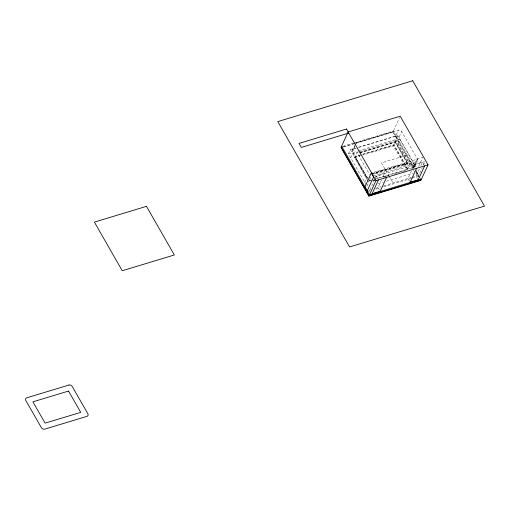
<?xml version="1.0" encoding="UTF-8"?>
<svg xmlns="http://www.w3.org/2000/svg" width="510" height="510" viewBox="0 0 510 510"><rect width="100%" height="100%" fill="white"/><g stroke="black" fill="none" stroke-linecap="round" stroke-linejoin="round"><path stroke-width="0.38" stroke-dasharray="2.55 1.91" d="M366.186 184.881L348.432 153.88L350.351 149.704L355.629 148.104M352.308 150.087L354.552 145.21M367.812 178.455L352.486 151.7A2.531 2.008 24.7 0 1 353.5 149.041L355.056 145.65M355.368 144.974L356.305 142.94L398.399 130.203A2.531 2.008 24.7 0 1 401.708 131.554L417.358 158.878A2.531 2.008 24.7 0 1 416.345 161.536L413.546 167.637L373.467 179.692M352.486 151.7L354.979 146.281M350.727 157.89L352.652 153.714L358.492 151.942M368.105 181.273L354.565 157.628L356.968 152.407L369.737 174.694M364.656 182.21L366.575 178.028L368.016 177.595M370.572 177.423L368.972 180.903L372.784 179.749M366.951 186.22L368.877 182.038M355.801 143.284L392.942 132.039L399.553 117.619M369.922 190.026L375.054 178.882M375.373 178.188L376.335 176.097L384.432 173.642L386.223 176.779M358.759 147.447L395.594 136.297L398.399 130.203M358.23 150.915L395.926 139.504L397.845 135.328L415.988 166.999M393.42 145.866L395.83 140.645L409.753 164.959L407.35 170.187L393.42 145.866L362.948 155.091M359.607 153.07L395.231 142.29L395.467 141.767L407.675 163.079L407.433 163.602L372.568 174.152M413.546 167.637A2.531 2.008 24.7 0 0 414.553 164.972L398.903 137.649L401.708 131.554M398.221 143.52L400.146 139.338L359.257 151.712M381.544 179.915L378.018 187.578L379.453 190.083M382.825 177.129L384.432 173.642M372.638 173.572L407.547 162.9L372.695 173.451M412.15 167.835L414.069 163.653L372.421 176.262M411.5 170.85L407.974 178.513L410.129 182.274M412.781 168.064L414.381 164.577L422.478 162.129L424.275 165.266M414.553 164.972L417.358 158.878M414.732 166.585L417.537 160.491M417.103 169.855L416.389 171.411L418.684 175.421L422.248 167.675M418.684 166.419L422.803 157.475L372.013 172.845M419.271 169.097L416.071 176.065L417.505 178.57M420.877 165.61L422.478 162.129M423.517 164.928L425.098 161.485L373.556 177.085M342.643 146.364L353.251 143.157M354.01 142.927L393.427 130.993L414.528 167.847M343.255 146.784L355.33 143.131M356.088 142.902L393.07 131.707L413.865 168.013M343.676 146.95L355.049 143.514M358.645 147.192L397.845 135.328M353.5 149.041L356.133 148.244M348.432 153.88L357.478 151.145M359.85 152.547L395.467 141.767M360.544 152.458L395.403 141.907L407.49 163.021M354.565 157.628L359.901 156.015M407.209 155.065L381.435 162.862L388.76 175.644M372.051 173.859L407.675 163.079M416.345 161.536L374.251 174.28A2.531 2.008 24.7 0 1 373.613 174.382M373.543 179.52L407.834 169.141L393.905 144.827L355.043 156.583L367.423 178.2M370.413 180.616L368.889 181.076L368.494 181.949L370.018 181.49M373.065 180.565L374.589 180.1M383.73 177.333L389.066 175.72M394.396 174.108L399.732 172.495M402.779 171.57L405.826 170.646M372.644 180.903L374.155 180.444M378.089 183.747L383.399 182.147M386.427 181.228L412.96 173.196M368.743 190.383L370.26 189.924M375.564 188.324L380.868 186.717M383.902 185.799L411.187 177.537M411.946 177.308L418.767 175.242L416.453 171.207M367.5 191.658L369.775 190.969M375.838 189.14L380.39 187.763M383.418 186.845L411.462 178.353M412.22 178.124L418.289 176.288M414.381 164.577L415.816 167.089M420.253 177.837L420.992 179.131M416.217 172.125L418.965 176.919M392.942 132.039L413.814 168.485M415.784 171.921L418.544 176.734M395.926 139.504L413.298 169.843M413.68 170.512L414.445 171.844M395.231 142.29L407.433 163.602M407.751 169.314L393.822 144.999L354.966 156.761L367.347 178.373M389.143 176.32L392.993 183.045M376.335 176.097L378.49 179.858M350.351 149.704L368.112 180.706M370.324 180.451A2.531 2.008 24.7 0 1 369.119 180.011M355.757 143.202A2.531 2.008 24.7 0 1 356.305 142.94M395.594 136.297A2.531 2.008 24.7 0 1 398.903 137.649"/><path stroke-width="0.76" d="M348.12 131.969L340.992 147.473L368.845 196.108L420.922 180.342L428.056 164.845L400.203 116.21L348.12 131.969L375.972 180.604L368.845 196.108M378.49 179.858L372.077 193.787L380.173 191.339L386.58 177.403M416.536 168.338L410.129 182.274L418.219 179.82L424.632 165.89M375.972 180.604L428.056 164.845M341.885 146.593L341.4 147.639L368.972 195.776L420.514 180.177L420.992 179.131L369.45 194.731L341.885 146.593M371.261 173.075L364.848 187.011L367.143 191.02L373.556 177.085L371.261 173.075M412.711 80.758L277.784 121.597L349.573 246.942L484.5 206.11L412.711 80.758M346.532 129.036L299.038 143.412L301.333 147.422L348.827 133.053L346.532 129.036M146.472 206.346L94.395 222.105L122.247 270.74L174.331 254.981L146.472 206.346M68.895 385.063L26.794 397.8A2.531 2.008 24.7 0 0 25.787 400.458L41.438 427.788A2.531 2.008 24.7 0 0 44.746 429.139L86.84 416.396A2.531 2.008 24.7 0 0 87.854 413.737L72.203 386.414A2.531 2.008 24.7 0 0 68.895 385.063M68.525 391.055L32.908 401.835L45.109 423.147L80.733 412.367L68.525 391.055"/></g></svg>
